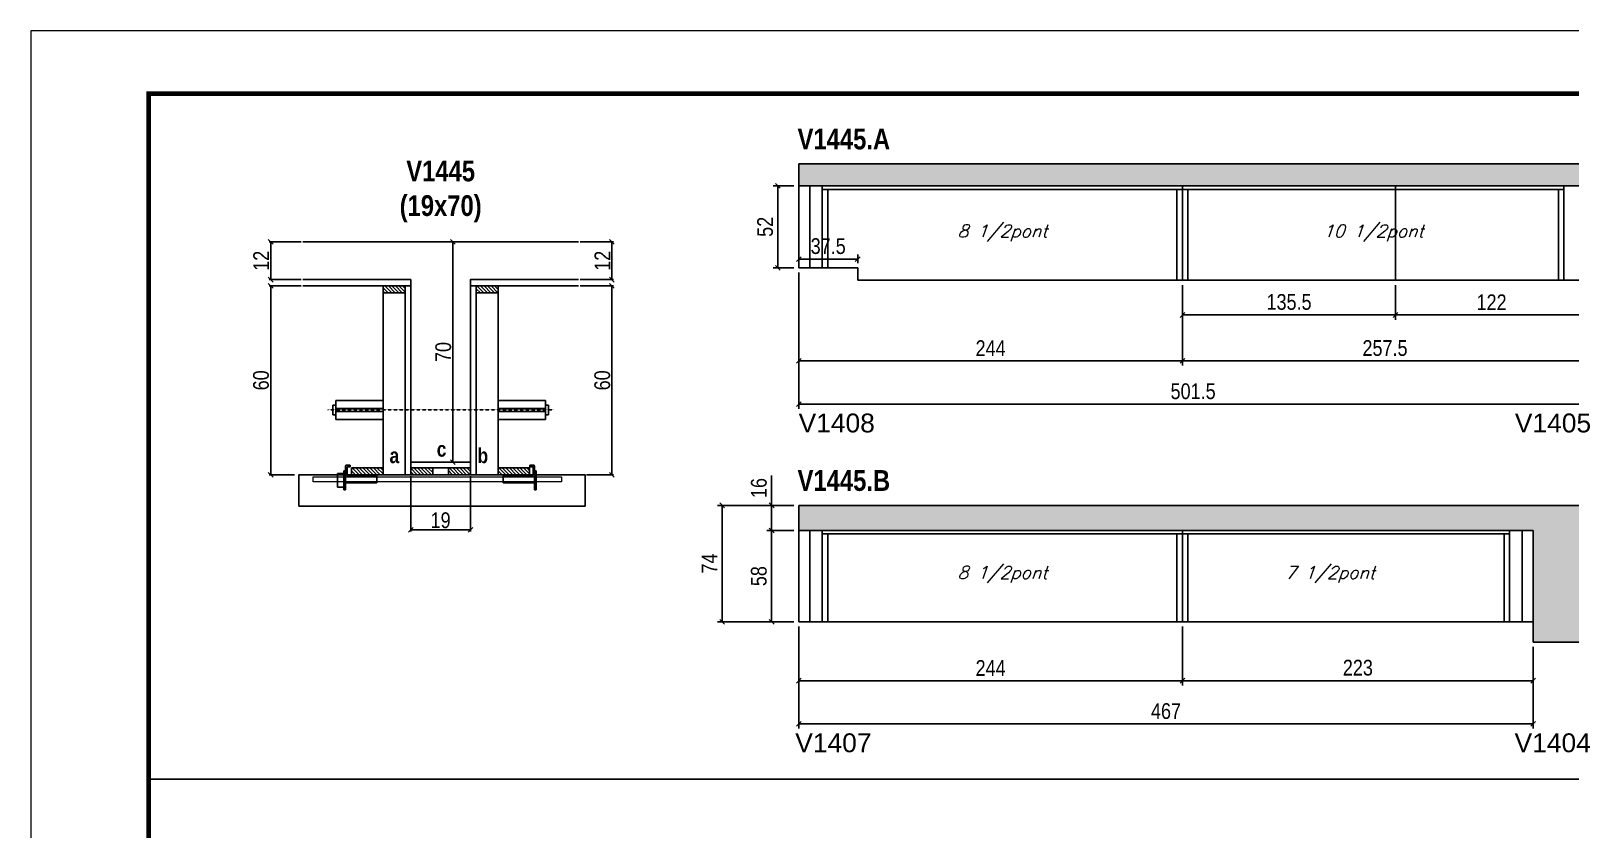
# Model space of a CAD drawing. Extents: x 3309 to 9563, y -2522 to 14608.
# Drawn here: x 3309 to 4288, y 4912 to 5419 of the extents above; entities that cross this region are included whole.
import ezdxf

# ---------------------------------------------------------------- set-up
doc = ezdxf.new("R2010")
doc.units = 0
doc.linetypes.add('DASHED', pattern=[0.75, 0.5, -0.25])
doc.linetypes.add('HIDDEN', pattern=[0.375, 0.25, -0.125])
for name, color, linetype in [('5', 5, 'Continuous'), ('barrote', 251, 'Continuous'), ('COTA', 241, 'Continuous'), ('detalhes', 4, 'Continuous'), ('NOMENCLATURA', 7, 'Continuous'), ('Painéis', 200, 'Continuous'), ('presilha', 1, 'Continuous'), ('SARR_2.2x10', 60, 'Continuous'), ('SARR_2.2x7', 40, 'Continuous'), ('SARR_3.5x7', 81, 'Continuous'), ('TENSOR', 3, 'Continuous'), ('texto', 7, 'Continuous')]:
    doc.layers.add(name, color=color, linetype=linetype)
for name, color, linetype, lineweight in [('CONCRETO', 251, 'Continuous', 25), ('Folhas', 255, 'Continuous', 9), ('SARRAFO DE PRESSAO', 251, 'DASHED', 9), ('SCO-___-LAJ', 2, 'Continuous', 0)]:
    doc.layers.add(name, color=color, linetype=linetype, lineweight=lineweight)
doc.styles.add('COTA TECNICA', font='techl___.ttf', dxfattribs={"height": 10})
doc.styles.add('COTA TECNICA 2X', font='techl___.ttf', dxfattribs={"height": 10})
doc.styles.add('Romans', font='romans.shx')
doc.styles.get("Standard").update_dxf_attribs({"font": 'arial.ttf'})
doc.styles.add('TECNICA', font='techb___.ttf', dxfattribs={"height": 10})
doc.dimstyles.new('PAINEL', dxfattribs={"dimtxt": 10, "dimasz": 3, "dimexe": 3, "dimexo": 3, "dimgap": 3, "dimtad": 1, "dimdec": 1, "dimzin": 12, "dimdsep": 46, "dimtxsty": 'COTA TECNICA', "dimblk1": 'OBLIQUE', "dimblk2": 'OBLIQUE', "dimsah": 1, "dimcen": 0.9, "dimclrd": 4, "dimclre": 4, "dimclrt": 240, "dimadec": 1, "dimazin": 3, "dimtfac": 1, "dimtdec": 1, "dimtmove": 0, "dimatfit": 3, "dimfxl": 1, "dimtolj": 1, "dimtzin": 12, "dimarcsym": 0})
doc.dimstyles.new('SECAO', dxfattribs={"dimscale": 0.333333, "dimtxt": 5, "dimasz": 9, "dimexe": 3, "dimexo": 3, "dimgap": 3, "dimtad": 1, "dimdec": 1, "dimlfac": 0.5, "dimzin": 12, "dimdsep": 46, "dimtxsty": 'COTA TECNICA 2X', "dimblk1": 'OBLIQUE', "dimblk2": 'OBLIQUE', "dimsah": 1, "dimcen": 0.9, "dimclrd": 4, "dimclre": 4, "dimclrt": 240, "dimadec": 1, "dimazin": 3, "dimtfac": 1, "dimtdec": 1, "dimtmove": 0, "dimatfit": 3, "dimfxl": 1, "dimtolj": 1, "dimtzin": 12, "dimarcsym": 0})
pattern_1 = [(135, (36786.4629, -118375.1208), (-1.122532015, -1.122532015), [])]

# ---------------------------------------------------------------- blocks, each defined once
blk = doc.blocks.new('9999999999')
at = {"layer": 'Folhas'}
blk.add_lwpolyline([(98138.98, 34190.21), (99623.98, 34190.21), (99623.98, 35240.21), (98138.98, 35240.21)], close=True, dxfattribs=at)
at = {"layer": 'Folhas', "color": 30, "const_width": 3}
blk.add_lwpolyline([(98213.98, 34230.21), (99583.98, 34230.21), (99583.98, 35200.21), (98213.98, 35200.21)], close=True, dxfattribs=at)
blk = doc.blocks.new('_Oblique')
at = {"color": 0, "linetype": 'ByBlock', "lineweight": -2}
blk.add_line((-0.5, -0.5), (0.5, 0.5), dxfattribs=at)
blk = doc.blocks.new('*D2628')
at = {"layer": 'COTA', "color": 4, "lineweight": -2, "transparency": 16777216}
for p, q in [((3550.92, 5136.05), (3550.92, 5100.96)), ((3588.92, 5136.05), (3588.92, 5100.96)), ((3588.92, 5101.96), (3550.92, 5101.96))]:
    blk.add_line(p, q, dxfattribs=at)
at = {"layer": 'Defpoints', "color": 0, "transparency": 16777216}
for p in [(3550.92, 5137.05), (3588.92, 5137.05), (3550.92, 5101.96)]:
    blk.add_point(p, dxfattribs=at)
at = {"layer": 'COTA', "color": 4, "lineweight": -2, "transparency": 16777216, "xscale": 3, "yscale": 3, "zscale": 3, "rotation": 180}
blk.add_blockref('_Oblique', (3550.92, 5101.96), dxfattribs=at)
at = {"layer": 'COTA', "color": 4, "lineweight": -2, "transparency": 16777216, "xscale": 3, "yscale": 3, "zscale": 3}
blk.add_blockref('_Oblique', (3588.92, 5101.96), dxfattribs=at)
at = {"layer": 'COTA', "color": 240, "transparency": 16777216, "insert": (3569.92, 5108.05), "char_height": 10, "attachment_point": 5, "style": 'COTA TECNICA 2X'}
blk.add_mtext('\\A1;19', dxfattribs=at)
blk = doc.blocks.new('PRESILHA METÁLICA 1')
at = {"layer": 'presilha'}
for p, q in [((6, 15.5), (7.5, 15.5)), ((6, -2.5), (6, 15.5)), ((7.5, 10.6), (7.5, 19.9)), ((7.5, 15.5), (7.5, -2.5)), ((12, 21), (8.6, 21)), ((9, 11.6), (9, 18.9)), ((12, 19.5), (9.6, 19.5)), ((12, 21), (12, 19.5)), ((0, 13), (6, 13)), ((0, 13), (0, 0)), ((6, 0), (0, 0)), ((6, 13), (6, 0)), ((37.5, 4.1), (7.5, 4.1)), ((37.5, 11), (9.6, 11)), ((37.5, 11), (37.5, 4.1)), ((7.5, -2.5), (6, -2.5))]:
    blk.add_line(p, q, dxfattribs=at)
for centre, radius, start, end in [((8.6, 19.9), 1.14, 90, 180), ((9.6, 18.9), 0.57, 90, 180), ((9.6, 11.6), 0.57, 180, 270)]:
    blk.add_arc(centre, radius, start, end, dxfattribs=at)
blk = doc.blocks.new('PRESILHA METÁLICA 2')
at = {"layer": 'presilha'}
for p, q in [((-5.2, 23.5), (-5.2, 22)), ((-5.2, 23.5), (-1.9, 23.5)), ((-5.2, 22), (-2.8, 22)), ((-2.2, 14.1), (-2.2, 21.4)), ((0.8, 18), (-0.8, 18)), ((-0.8, 18), (-0.8, 0)), ((-0.8, 14.6), (-0.8, 22.4)), ((0.8, 0), (0.8, 18)), ((-30.8, 13.5), (-30.8, 6.6)), ((-30.8, 13.5), (-2.8, 13.5)), ((-30.8, 6.6), (-0.8, 6.6)), ((-0.8, 0), (0.8, 0))]:
    blk.add_line(p, q, dxfattribs=at)
for centre, radius, start, end in [((-2.8, 21.4), 0.57, 0, 90), ((-1.9, 22.4), 1.14, 0, 90), ((-2.8, 14.1), 0.57, 270, 0)]:
    blk.add_arc(centre, radius, start, end, dxfattribs=at)
blk = doc.blocks.new('*D2629')
at = {"layer": 'COTA', "color": 4, "lineweight": -2, "transparency": 16777216}
for p, q in [((3481.23, 5257.05), (3460.88, 5257.05)), ((3461.88, 5257.05), (3461.88, 5137.05)), ((3477.11, 5137.05), (3460.88, 5137.05))]:
    blk.add_line(p, q, dxfattribs=at)
at = {"layer": 'Defpoints', "color": 0, "transparency": 16777216}
for p in [(3482.23, 5257.05), (3461.88, 5137.05), (3478.11, 5137.05)]:
    blk.add_point(p, dxfattribs=at)
at = {"layer": 'COTA', "color": 4, "lineweight": -2, "transparency": 16777216, "xscale": 3, "yscale": 3, "zscale": 3}
for p, rotation in [((3461.88, 5257.05), 90), ((3461.88, 5137.05), 270)]:
    blk.add_blockref('_Oblique', p, dxfattribs=dict(at, rotation=rotation))
at = {"layer": 'COTA', "color": 240, "transparency": 16777216, "insert": (3455.77, 5197.05), "char_height": 10, "attachment_point": 5, "rotation": 90, "style": 'COTA TECNICA 2X'}
blk.add_mtext('\\A1;60', dxfattribs=at)
blk = doc.blocks.new('*D2630')
at = {"layer": 'COTA', "color": 4, "lineweight": -2, "transparency": 16777216}
for p, q in [((3658.62, 5257.05), (3679.84, 5257.05)), ((3678.84, 5257.05), (3678.84, 5137.05)), ((3662.74, 5137.05), (3679.84, 5137.05))]:
    blk.add_line(p, q, dxfattribs=at)
at = {"layer": 'Defpoints', "color": 0, "transparency": 16777216}
for p in [(3657.62, 5257.05), (3661.74, 5137.05), (3678.84, 5137.05)]:
    blk.add_point(p, dxfattribs=at)
at = {"layer": 'COTA', "color": 4, "lineweight": -2, "transparency": 16777216, "xscale": 3, "yscale": 3, "zscale": 3}
for p, rotation in [((3678.84, 5257.05), 90), ((3678.84, 5137.05), 270)]:
    blk.add_blockref('_Oblique', p, dxfattribs=dict(at, rotation=rotation))
at = {"layer": 'COTA', "color": 240, "transparency": 16777216, "insert": (3672.74, 5197.05), "char_height": 10, "attachment_point": 5, "rotation": 90, "style": 'COTA TECNICA 2X'}
blk.add_mtext('\\A1;60', dxfattribs=at)
blk = doc.blocks.new('*D2631')
at = {"layer": 'COTA', "color": 4, "lineweight": -2, "transparency": 16777216}
for p, q in [((3587.92, 5285.05), (3576.75, 5285.05)), ((3577.75, 5145.05), (3577.75, 5285.05)), ((3587.92, 5145.05), (3576.75, 5145.05))]:
    blk.add_line(p, q, dxfattribs=at)
at = {"layer": 'Defpoints', "color": 0, "transparency": 16777216}
for p in [(3577.75, 5285.05), (3588.92, 5285.05), (3588.92, 5145.05)]:
    blk.add_point(p, dxfattribs=at)
at = {"layer": 'COTA', "color": 4, "lineweight": -2, "transparency": 16777216, "xscale": 3, "yscale": 3, "zscale": 3}
for p, rotation in [((3577.75, 5285.05), 90), ((3577.75, 5145.05), 270)]:
    blk.add_blockref('_Oblique', p, dxfattribs=dict(at, rotation=rotation))
at = {"layer": 'COTA', "color": 240, "transparency": 16777216, "insert": (3571.65, 5215.05), "char_height": 10, "attachment_point": 5, "rotation": 90, "style": 'COTA TECNICA 2X'}
blk.add_mtext('\\A1;70', dxfattribs=at)
blk = doc.blocks.new('*D2632')
at = {"layer": 'COTA', "color": 4, "lineweight": -2, "transparency": 16777216}
for p, q in [((3658.62, 5285.05), (3679.84, 5285.05)), ((3678.84, 5261.05), (3678.84, 5285.05)), ((3658.62, 5261.05), (3679.84, 5261.05))]:
    blk.add_line(p, q, dxfattribs=at)
at = {"layer": 'Defpoints', "color": 0, "transparency": 16777216}
for p in [(3657.62, 5285.05), (3678.84, 5285.05), (3657.62, 5261.05)]:
    blk.add_point(p, dxfattribs=at)
at = {"layer": 'COTA', "color": 4, "lineweight": -2, "transparency": 16777216, "xscale": 3, "yscale": 3, "zscale": 3}
for p, rotation in [((3678.84, 5285.05), 90), ((3678.84, 5261.05), 270)]:
    blk.add_blockref('_Oblique', p, dxfattribs=dict(at, rotation=rotation))
at = {"layer": 'COTA', "color": 240, "transparency": 16777216, "insert": (3672.78, 5273.05), "char_height": 10, "attachment_point": 5, "rotation": 90, "style": 'COTA TECNICA 2X'}
blk.add_mtext('\\A1;12', dxfattribs=at)
blk = doc.blocks.new('*D2637')
at = {"layer": 'COTA', "color": 4, "lineweight": -2, "transparency": 16777216}
for p, q in [((3481.23, 5285.05), (3460.88, 5285.05)), ((3461.88, 5261.05), (3461.88, 5285.05)), ((3481.23, 5261.05), (3460.88, 5261.05))]:
    blk.add_line(p, q, dxfattribs=at)
at = {"layer": 'Defpoints', "color": 0, "transparency": 16777216}
for p in [(3461.88, 5285.05), (3482.23, 5285.05), (3482.23, 5261.05)]:
    blk.add_point(p, dxfattribs=at)
at = {"layer": 'COTA', "color": 4, "lineweight": -2, "transparency": 16777216, "xscale": 3, "yscale": 3, "zscale": 3}
for p, rotation in [((3461.88, 5285.05), 90), ((3461.88, 5261.05), 270)]:
    blk.add_blockref('_Oblique', p, dxfattribs=dict(at, rotation=rotation))
at = {"layer": 'COTA', "color": 240, "transparency": 16777216, "insert": (3455.82, 5273.05), "char_height": 10, "attachment_point": 5, "rotation": 90, "style": 'COTA TECNICA 2X'}
blk.add_mtext('\\A1;12', dxfattribs=at)
blk = doc.blocks.new('*D2638')
at = {"layer": 'COTA', "color": 4, "lineweight": -2, "transparency": 16777216}
for p, q in [((3797.59, 5265.64), (3797.59, 5178.94)), ((4299.09, 5257.64), (4299.09, 5178.94)), ((3797.59, 5181.94), (4299.09, 5181.94))]:
    blk.add_line(p, q, dxfattribs=at)
at = {"layer": 'Defpoints', "color": 0, "transparency": 16777216}
for p in [(3797.59, 5268.64), (4299.09, 5260.64), (4299.09, 5181.94)]:
    blk.add_point(p, dxfattribs=at)
at = {"layer": 'COTA', "color": 4, "lineweight": -2, "transparency": 16777216, "xscale": 3, "yscale": 3, "zscale": 3, "rotation": 180}
blk.add_blockref('_Oblique', (3797.59, 5181.94), dxfattribs=at)
at = {"layer": 'COTA', "color": 4, "lineweight": -2, "transparency": 16777216, "xscale": 3, "yscale": 3, "zscale": 3}
blk.add_blockref('_Oblique', (4299.09, 5181.94), dxfattribs=at)
at = {"layer": 'COTA', "color": 240, "transparency": 16777216, "insert": (4048.34, 5190.05), "char_height": 10, "attachment_point": 5, "style": 'COTA TECNICA'}
blk.add_mtext('\\A1;501.5', dxfattribs=at)
blk = doc.blocks.new('*D2639')
at = {"layer": 'COTA', "color": 4, "lineweight": -2, "transparency": 16777216}
for p, q in [((3797.59, 5265.64), (3797.59, 5206.42)), ((4041.59, 5257.64), (4041.59, 5206.42)), ((3797.59, 5209.42), (4041.59, 5209.42))]:
    blk.add_line(p, q, dxfattribs=at)
at = {"layer": 'Defpoints', "color": 0, "transparency": 16777216}
for p in [(3797.59, 5268.64), (4041.59, 5260.64), (4041.59, 5209.42)]:
    blk.add_point(p, dxfattribs=at)
at = {"layer": 'COTA', "color": 4, "lineweight": -2, "transparency": 16777216, "xscale": 3, "yscale": 3, "zscale": 3, "rotation": 180}
blk.add_blockref('_Oblique', (3797.59, 5209.42), dxfattribs=at)
at = {"layer": 'COTA', "color": 4, "lineweight": -2, "transparency": 16777216, "xscale": 3, "yscale": 3, "zscale": 3}
blk.add_blockref('_Oblique', (4041.59, 5209.42), dxfattribs=at)
at = {"layer": 'COTA', "color": 240, "transparency": 16777216, "insert": (3919.59, 5217.49), "char_height": 10, "attachment_point": 5, "style": 'COTA TECNICA'}
blk.add_mtext('\\A1;244', dxfattribs=at)
blk = doc.blocks.new('*D2633')
at = {"layer": 'COTA', "color": 4, "lineweight": -2, "transparency": 16777216}
for p, q in [((4041.59, 5257.64), (4041.59, 5206.42)), ((4299.09, 5257.64), (4299.09, 5206.42)), ((4041.59, 5209.42), (4299.09, 5209.42))]:
    blk.add_line(p, q, dxfattribs=at)
at = {"layer": 'Defpoints', "color": 0, "transparency": 16777216}
for p in [(4041.59, 5260.64), (4299.09, 5260.64), (4299.09, 5209.42)]:
    blk.add_point(p, dxfattribs=at)
at = {"layer": 'COTA', "color": 4, "lineweight": -2, "transparency": 16777216, "xscale": 3, "yscale": 3, "zscale": 3, "rotation": 180}
blk.add_blockref('_Oblique', (4041.59, 5209.42), dxfattribs=at)
at = {"layer": 'COTA', "color": 4, "lineweight": -2, "transparency": 16777216, "xscale": 3, "yscale": 3, "zscale": 3}
blk.add_blockref('_Oblique', (4299.09, 5209.42), dxfattribs=at)
at = {"layer": 'COTA', "color": 240, "transparency": 16777216, "insert": (4170.34, 5217.53), "char_height": 10, "attachment_point": 5, "style": 'COTA TECNICA'}
blk.add_mtext('\\A1;257.5', dxfattribs=at)
blk = doc.blocks.new('*D2634')
at = {"layer": 'COTA', "color": 4, "lineweight": -2, "transparency": 16777216}
for p, q in [((3797.59, 5040.57), (3797.59, 4975.63)), ((4264.59, 5027.57), (4264.59, 4975.63)), ((3797.59, 4978.63), (4264.59, 4978.63))]:
    blk.add_line(p, q, dxfattribs=at)
at = {"layer": 'Defpoints', "color": 0, "transparency": 16777216}
for p in [(3797.59, 5043.57), (4264.59, 5030.57), (4264.59, 4978.63)]:
    blk.add_point(p, dxfattribs=at)
at = {"layer": 'COTA', "color": 4, "lineweight": -2, "transparency": 16777216, "xscale": 3, "yscale": 3, "zscale": 3, "rotation": 180}
blk.add_blockref('_Oblique', (3797.59, 4978.63), dxfattribs=at)
at = {"layer": 'COTA', "color": 4, "lineweight": -2, "transparency": 16777216, "xscale": 3, "yscale": 3, "zscale": 3}
blk.add_blockref('_Oblique', (4264.59, 4978.63), dxfattribs=at)
at = {"layer": 'COTA', "color": 240, "transparency": 16777216, "insert": (4031.09, 4986.73), "char_height": 10, "attachment_point": 5, "style": 'COTA TECNICA'}
blk.add_mtext('\\A1;467', dxfattribs=at)
blk = doc.blocks.new('*D2635')
at = {"layer": 'COTA', "color": 4, "lineweight": -2, "transparency": 16777216}
for p, q in [((3797.59, 5040.57), (3797.59, 5003.11)), ((4041.59, 5040.57), (4041.59, 5003.11)), ((3797.59, 5006.11), (4041.59, 5006.11))]:
    blk.add_line(p, q, dxfattribs=at)
at = {"layer": 'Defpoints', "color": 0, "transparency": 16777216}
for p in [(3797.59, 5043.57), (4041.59, 5043.57), (4041.59, 5006.11)]:
    blk.add_point(p, dxfattribs=at)
at = {"layer": 'COTA', "color": 4, "lineweight": -2, "transparency": 16777216, "xscale": 3, "yscale": 3, "zscale": 3, "rotation": 180}
blk.add_blockref('_Oblique', (3797.59, 5006.11), dxfattribs=at)
at = {"layer": 'COTA', "color": 4, "lineweight": -2, "transparency": 16777216, "xscale": 3, "yscale": 3, "zscale": 3}
blk.add_blockref('_Oblique', (4041.59, 5006.11), dxfattribs=at)
at = {"layer": 'COTA', "color": 240, "transparency": 16777216, "insert": (3919.59, 5014.18), "char_height": 10, "attachment_point": 5, "style": 'COTA TECNICA'}
blk.add_mtext('\\A1;244', dxfattribs=at)
blk = doc.blocks.new('*D2636')
at = {"layer": 'COTA', "color": 4, "lineweight": -2, "transparency": 16777216}
for p, q in [((4041.59, 5040.57), (4041.59, 5003.11)), ((4264.59, 5027.57), (4264.59, 5003.11)), ((4041.59, 5006.11), (4264.59, 5006.11))]:
    blk.add_line(p, q, dxfattribs=at)
at = {"layer": 'Defpoints', "color": 0, "transparency": 16777216}
for p in [(4041.59, 5043.57), (4264.59, 5030.57), (4264.59, 5006.11)]:
    blk.add_point(p, dxfattribs=at)
at = {"layer": 'COTA', "color": 4, "lineweight": -2, "transparency": 16777216, "xscale": 3, "yscale": 3, "zscale": 3, "rotation": 180}
blk.add_blockref('_Oblique', (4041.59, 5006.11), dxfattribs=at)
at = {"layer": 'COTA', "color": 4, "lineweight": -2, "transparency": 16777216, "xscale": 3, "yscale": 3, "zscale": 3}
blk.add_blockref('_Oblique', (4264.59, 5006.11), dxfattribs=at)
at = {"layer": 'COTA', "color": 240, "transparency": 16777216, "insert": (4153.09, 5014.33), "char_height": 10, "attachment_point": 5, "style": 'COTA TECNICA'}
blk.add_mtext('\\A1;223', dxfattribs=at)
blk = doc.blocks.new('*D2640')
at = {"layer": 'COTA', "color": 4, "lineweight": -2, "transparency": 16777216}
for p, q in [((3794.59, 5320.64), (3781.37, 5320.64)), ((3784.37, 5268.64), (3784.37, 5320.64)), ((3794.59, 5268.64), (3781.37, 5268.64))]:
    blk.add_line(p, q, dxfattribs=at)
at = {"layer": 'Defpoints', "color": 0, "transparency": 16777216}
for p in [(3784.37, 5320.64), (3797.59, 5320.64), (3797.59, 5268.64)]:
    blk.add_point(p, dxfattribs=at)
at = {"layer": 'COTA', "color": 4, "lineweight": -2, "transparency": 16777216, "xscale": 3, "yscale": 3, "zscale": 3}
for p, rotation in [((3784.37, 5320.64), 90), ((3784.37, 5268.64), 270)]:
    blk.add_blockref('_Oblique', p, dxfattribs=dict(at, rotation=rotation))
at = {"layer": 'COTA', "color": 240, "transparency": 16777216, "insert": (3776.26, 5294.64), "char_height": 10, "attachment_point": 5, "rotation": 90, "style": 'COTA TECNICA'}
blk.add_mtext('\\A1;52', dxfattribs=at)
blk = doc.blocks.new('*D2641')
at = {"layer": 'COTA', "color": 4, "lineweight": -2, "transparency": 16777216}
for p, q in [((3797.59, 5271.64), (3797.59, 5277.09)), ((3835.09, 5271.64), (3835.09, 5277.09)), ((3835.09, 5274.09), (3797.59, 5274.09))]:
    blk.add_line(p, q, dxfattribs=at)
at = {"layer": 'Defpoints', "color": 0, "transparency": 16777216}
for p in [(3797.59, 5274.09), (3797.59, 5268.64), (3835.09, 5268.64)]:
    blk.add_point(p, dxfattribs=at)
at = {"layer": 'COTA', "color": 4, "lineweight": -2, "transparency": 16777216, "xscale": 3, "yscale": 3, "zscale": 3, "rotation": 180}
blk.add_blockref('_Oblique', (3797.59, 5274.09), dxfattribs=at)
at = {"layer": 'COTA', "color": 4, "lineweight": -2, "transparency": 16777216, "xscale": 3, "yscale": 3, "zscale": 3}
blk.add_blockref('_Oblique', (3835.09, 5274.09), dxfattribs=at)
at = {"layer": 'COTA', "color": 240, "transparency": 16777216, "insert": (3816.34, 5282.31), "char_height": 10, "attachment_point": 5, "style": 'COTA TECNICA'}
blk.add_mtext('\\A1;37.5', dxfattribs=at)
blk = doc.blocks.new('*D2642')
at = {"layer": 'COTA', "color": 4, "lineweight": -2, "transparency": 16777216}
for p, q in [((4041.59, 5257.64), (4041.59, 5235.6)), ((4177.09, 5257.64), (4177.09, 5235.6)), ((4041.59, 5238.6), (4177.09, 5238.6))]:
    blk.add_line(p, q, dxfattribs=at)
at = {"layer": 'Defpoints', "color": 0, "transparency": 16777216}
for p in [(4041.59, 5260.64), (4177.09, 5260.64), (4177.09, 5238.6)]:
    blk.add_point(p, dxfattribs=at)
at = {"layer": 'COTA', "color": 4, "lineweight": -2, "transparency": 16777216, "xscale": 3, "yscale": 3, "zscale": 3, "rotation": 180}
blk.add_blockref('_Oblique', (4041.59, 5238.6), dxfattribs=at)
at = {"layer": 'COTA', "color": 4, "lineweight": -2, "transparency": 16777216, "xscale": 3, "yscale": 3, "zscale": 3}
blk.add_blockref('_Oblique', (4177.09, 5238.6), dxfattribs=at)
at = {"layer": 'COTA', "color": 240, "transparency": 16777216, "insert": (4109.34, 5246.82), "char_height": 10, "attachment_point": 5, "style": 'COTA TECNICA'}
blk.add_mtext('\\A1;135.5', dxfattribs=at)
blk = doc.blocks.new('*D2643')
at = {"layer": 'COTA', "color": 4, "lineweight": -2, "transparency": 16777216}
for p, q in [((4177.09, 5257.64), (4177.09, 5235.6)), ((4299.09, 5257.64), (4299.09, 5235.6)), ((4177.09, 5238.6), (4299.09, 5238.6))]:
    blk.add_line(p, q, dxfattribs=at)
at = {"layer": 'Defpoints', "color": 0, "transparency": 16777216}
for p in [(4177.09, 5260.64), (4299.09, 5260.64), (4299.09, 5238.6)]:
    blk.add_point(p, dxfattribs=at)
at = {"layer": 'COTA', "color": 4, "lineweight": -2, "transparency": 16777216, "xscale": 3, "yscale": 3, "zscale": 3, "rotation": 180}
blk.add_blockref('_Oblique', (4177.09, 5238.6), dxfattribs=at)
at = {"layer": 'COTA', "color": 4, "lineweight": -2, "transparency": 16777216, "xscale": 3, "yscale": 3, "zscale": 3}
blk.add_blockref('_Oblique', (4299.09, 5238.6), dxfattribs=at)
at = {"layer": 'COTA', "color": 240, "transparency": 16777216, "insert": (4238.09, 5246.66), "char_height": 10, "attachment_point": 5, "style": 'COTA TECNICA'}
blk.add_mtext('\\A1;122', dxfattribs=at)
blk = doc.blocks.new('*D2648')
at = {"layer": 'COTA', "color": 4, "lineweight": -2, "transparency": 16777216}
for p, q in [((3794.59, 5101.57), (3777.39, 5101.57)), ((3780.39, 5043.57), (3780.39, 5101.57)), ((3794.59, 5043.57), (3777.39, 5043.57))]:
    blk.add_line(p, q, dxfattribs=at)
at = {"layer": 'Defpoints', "color": 0, "transparency": 16777216}
for p in [(3780.39, 5101.57), (3797.59, 5101.57), (3797.59, 5043.57)]:
    blk.add_point(p, dxfattribs=at)
at = {"layer": 'COTA', "color": 4, "lineweight": -2, "transparency": 16777216, "xscale": 3, "yscale": 3, "zscale": 3}
for p, rotation in [((3780.39, 5101.57), 90), ((3780.39, 5043.57), 270)]:
    blk.add_blockref('_Oblique', p, dxfattribs=dict(at, rotation=rotation))
at = {"layer": 'COTA', "color": 240, "transparency": 16777216, "insert": (3772.26, 5072.57), "char_height": 10, "attachment_point": 5, "rotation": 90, "style": 'COTA TECNICA'}
blk.add_mtext('\\A1;58', dxfattribs=at)
blk = doc.blocks.new('*D2649')
at = {"layer": 'COTA', "color": 4, "lineweight": -2, "transparency": 16777216}
for p, q in [((3780.39, 5117.57), (3780.39, 5136.59)), ((3794.59, 5117.57), (3777.39, 5117.57)), ((3780.39, 5101.57), (3780.39, 5117.57)), ((3794.59, 5101.57), (3777.39, 5101.57))]:
    blk.add_line(p, q, dxfattribs=at)
at = {"layer": 'Defpoints', "color": 0, "transparency": 16777216}
for p in [(3780.39, 5117.57), (3797.59, 5117.57), (3797.59, 5101.57)]:
    blk.add_point(p, dxfattribs=at)
at = {"layer": 'COTA', "color": 4, "lineweight": -2, "transparency": 16777216, "xscale": 3, "yscale": 3, "zscale": 3}
for p, rotation in [((3780.39, 5117.57), 90), ((3780.39, 5101.57), 270)]:
    blk.add_blockref('_Oblique', p, dxfattribs=dict(at, rotation=rotation))
at = {"layer": 'COTA', "color": 240, "transparency": 16777216, "insert": (3772.29, 5128.58), "char_height": 10, "attachment_point": 5, "rotation": 90, "style": 'COTA TECNICA'}
blk.add_mtext('\\A1;16', dxfattribs=at)
blk = doc.blocks.new('*D2650')
at = {"layer": 'COTA', "color": 4, "lineweight": -2, "transparency": 16777216}
for p, q in [((3794.59, 5117.57), (3745.92, 5117.57)), ((3748.92, 5043.57), (3748.92, 5117.57)), ((3794.59, 5043.57), (3745.92, 5043.57))]:
    blk.add_line(p, q, dxfattribs=at)
at = {"layer": 'Defpoints', "color": 0, "transparency": 16777216}
for p in [(3748.92, 5117.57), (3797.59, 5117.57), (3797.59, 5043.57)]:
    blk.add_point(p, dxfattribs=at)
at = {"layer": 'COTA', "color": 4, "lineweight": -2, "transparency": 16777216, "xscale": 3, "yscale": 3, "zscale": 3}
for p, rotation in [((3748.92, 5117.57), 90), ((3748.92, 5043.57), 270)]:
    blk.add_blockref('_Oblique', p, dxfattribs=dict(at, rotation=rotation))
at = {"layer": 'COTA', "color": 240, "transparency": 16777216, "insert": (3740.85, 5080.57), "char_height": 10, "attachment_point": 5, "rotation": 90, "style": 'COTA TECNICA'}
blk.add_mtext('\\A1;74', dxfattribs=at)

msp = doc.modelspace()

# ---------------------------------------------------------------- hatches: boundary and pattern name
at = {"layer": 'COTA'}
h = msp.add_hatch(dxfattribs=at)
h.set_pattern_fill('AR-CONC', color=256, scale=0.03)
h.set_pattern_definition([(50, (-3191.81, -6882.8264), (5.46554, -0.4781726), [0.5715, -6.2865]), (355, (-3191.81, -6882.8264), (-1.0573026, 5.7317054), [0.4572, -5.0292175]), (100.451445, (-3191.3546, -6882.8663), (4.4082374, 5.2535326), [0.4857003, -5.3427073]), (46.1842, (-3191.81, -6881.3024), (8.1323712, -1.2612698), [0.85725, -9.42975]), (96.63556, (-3191.132, -6881.4075), (7.122124, 7.4227837), [0.7285507, -8.0140682]), (351.18415, (-3191.81, -6881.3024), (7.122124, 7.4227837), [0.685799, -7.543792]), (21, (-3191.048, -6881.6834), (4.5484317, -3.067956), [0.5715, -6.2865]), (326, (-3191.048, -6881.6834), (1.8540609, 5.525639), [0.4572, -5.0292]), (71.451445, (-3190.669, -6881.939), (6.4024926, 2.457683), [0.4857003, -5.3426981]), (37.5, (-3191.81, -6882.8264), (0.0926581, 2.53665117), [0, -4.96824, 0, -5.1054, 0, -5.04825]), (7.5, (-3191.81, -6882.8264), (2.0045899, 3.00541724), [0, -2.91084, 0, -4.85394, 0, -1.92405]), (327.5, (-3193.5093, -6882.8264), (4.06771786, -0.17186232), [0, -1.905, 0, -5.9436, 0, -7.8867]), (317.5, (-3194.2713, -6882.8264), (4.4438754, 0.7627947), [0, -2.4765, 0, -3.94716, 0, -5.6007])])
h.paths.add_polyline_path([(4299.09, 5320.64), (4299.09, 5334.64), (3797.59, 5334.64), (3797.59, 5320.64)])
h = msp.add_hatch(dxfattribs=at)
h.set_pattern_fill('AR-CONC', color=256, scale=0.03)
h.paths.add_polyline_path([(4294.59, 5100.57), (4378.09, 5100.57), (4378.09, 5117.57), (3797.59, 5117.57), (3797.59, 5101.57), (4264.59, 5101.57), (4264.59, 5043.57), (4264.59, 5030.57), (4294.59, 5030.57)])
at = {"layer": 'SARR_2.2x10'}
h = msp.add_hatch(dxfattribs=at)
h.set_pattern_fill('ANSI31', color=256, scale=0.5, angle=90)
h.set_pattern_definition([(135, (36706.8629, -118375.1208), (-1.122532015, -1.122532015), [])])
h.paths.add_polyline_path([(3513.32, 5141.45), (3513.32, 5137.05), (3533.32, 5137.05), (3533.32, 5141.45)])
h = msp.add_hatch(dxfattribs=at)
h.set_pattern_fill('ANSI31', color=256, scale=0.5, angle=90)
h.set_pattern_definition([(135, (36800.0629, -118375.1208), (-1.122532015, -1.122532015), [])])
h.paths.add_polyline_path([(3606.52, 5141.45), (3606.52, 5137.05), (3626.52, 5137.05), (3626.52, 5141.45)])
at = {"layer": 'SARR_2.2x7'}
h = msp.add_hatch(dxfattribs=at)
h.set_pattern_fill('ANSI31', color=256, scale=0.5, angle=90)
h.set_pattern_definition([(135, (36720.8629, -118259.5208), (-1.122532015, -1.122532015), [])])
h.paths.add_polyline_path([(3547.32, 5257.05), (3547.32, 5252.65), (3533.32, 5252.65), (3533.32, 5257.05)])
h = msp.add_hatch(dxfattribs=at)
h.set_pattern_fill('ANSI31', color=256, scale=0.5, angle=90)
h.set_pattern_definition([(135, (36700.8629, -118259.5208), (-1.122532015, -1.122532015), [])])
h.paths.add_polyline_path([(3592.52, 5257.05), (3592.52, 5252.65), (3606.52, 5252.65), (3606.52, 5257.05)])
h = msp.add_hatch(dxfattribs=at)
h.set_pattern_fill('ANSI31', color=256, scale=0.5, angle=90)
h.set_pattern_definition(pattern_1)
h.paths.add_polyline_path([(3564.92, 5137.05), (3564.92, 5141.45), (3550.92, 5141.45), (3550.92, 5137.05)])
h = msp.add_hatch(dxfattribs=at)
h.set_pattern_fill('ANSI31', color=256, scale=0.5, angle=90)
h.set_pattern_definition(pattern_1)
h.paths.add_polyline_path([(3574.92, 5141.45), (3574.92, 5137.05), (3588.92, 5137.05), (3588.92, 5141.45)])

# ---------------------------------------------------------------- linework, layer by layer
at = {"ltscale": 3}
for p, q in [((3501.32, 5181.22), (3501.32, 5175.22)), ((3503.32, 5181.22), (3501.32, 5181.22)), ((3503.32, 5184.22), (3503.32, 5172.22)), ((3503.32, 5184.22), (3533.32, 5184.22)), ((3533.32, 5179.22), (3503.32, 5179.22)), ((3636.52, 5184.22), (3606.52, 5184.22)), ((3606.52, 5179.22), (3636.52, 5179.22)), ((3636.52, 5184.22), (3636.52, 5172.22)), ((3638.52, 5181.22), (3636.52, 5181.22)), ((3638.52, 5181.22), (3638.52, 5175.22)), ((3503.32, 5175.22), (3501.32, 5175.22)), ((3533.32, 5177.22), (3503.32, 5177.22)), ((3503.32, 5172.22), (3533.32, 5172.22)), ((3606.52, 5177.22), (3636.52, 5177.22)), ((3636.52, 5172.22), (3606.52, 5172.22)), ((3636.52, 5175.22), (3638.52, 5175.22))]:
    msp.add_line(p, q, dxfattribs=at)
at = {"layer": 'barrote'}
msp.add_lwpolyline([(3479.87, 5117.05), (3661.79, 5117.05), (3661.79, 5137.05), (3479.87, 5137.05)], close=True, dxfattribs=at)
at = {"layer": 'CONCRETO', "linetype": 'Continuous'}
msp.add_line((3657.62, 5285.05), (3482.23, 5285.05), dxfattribs=at)
at = {"layer": 'COTA'}
for p, q in [((3797.59, 5334.64), (3797.59, 5320.64)), ((3797.59, 5334.64), (4299.09, 5334.64)), ((3797.59, 5117.57), (3797.59, 5101.57)), ((3797.59, 5117.57), (4378.09, 5117.57)), ((4264.59, 5030.57), (4264.59, 5043.57)), ((4294.59, 5030.57), (4264.59, 5030.57)), ((3384.37, 4943.51), (4754.37, 4943.51))]:
    msp.add_line(p, q, dxfattribs=at)
at = {"layer": 'detalhes', "color": 250}
msp.add_line((3479.87, 5117.05), (3479.87, 5137.05), dxfattribs=at)
at = {"layer": 'Painéis', "linetype": 'ByBlock'}
for p, q in [((4299.09, 5320.64), (3797.59, 5320.64)), ((3797.59, 5320.64), (3797.59, 5268.64)), ((4041.59, 5320.64), (4041.59, 5260.64)), ((4177.09, 5260.64), (4177.09, 5320.64)), ((3835.09, 5268.64), (3797.59, 5268.64)), ((3835.09, 5268.64), (3835.09, 5260.64)), ((3835.09, 5260.64), (4299.09, 5260.64)), ((4264.59, 5101.57), (3797.59, 5101.57)), ((3797.59, 5101.57), (3797.59, 5043.57)), ((4041.59, 5101.57), (4041.59, 5043.57)), ((4264.59, 5043.57), (4264.59, 5101.57)), ((3797.59, 5043.57), (4264.59, 5043.57))]:
    msp.add_line(p, q, dxfattribs=at)
at = {"layer": 'Painéis', "linetype": 'Continuous', "elevation": 0}
for points in [[(3482.23, 5257.05), (3550.92, 5257.05), (3550.92, 5261.05), (3482.23, 5261.05)], [(3657.62, 5257.05), (3588.92, 5257.05), (3588.92, 5261.05), (3657.62, 5261.05)]]:
    msp.add_lwpolyline(points, dxfattribs=at)
at = {"layer": 'Painéis', "linetype": 'Continuous'}
for points in [[(3547.32, 5137.05), (3547.32, 5257.05), (3550.92, 5257.05), (3550.92, 5137.05)], [(3592.52, 5137.05), (3592.52, 5257.05), (3588.92, 5257.05), (3588.92, 5137.05)], [(3588.92, 5145.05), (3550.92, 5145.05), (3550.92, 5141.45), (3588.92, 5141.45)]]:
    msp.add_lwpolyline(points, close=True, dxfattribs=at)
at = {"layer": 'SARR_2.2x10'}
for points in [[(3513.32, 5141.45), (3533.32, 5141.45), (3533.32, 5137.05), (3513.32, 5137.05)], [(3606.52, 5141.45), (3626.52, 5141.45), (3626.52, 5137.05), (3606.52, 5137.05)]]:
    msp.add_lwpolyline(points, close=True, dxfattribs=at)
at = {"layer": 'SARR_2.2x7', "linetype": 'Continuous'}
for p, q in [((3804.59, 5268.64), (3804.59, 5320.64)), ((3812.59, 5318.44), (4041.59, 5318.44)), ((4041.59, 5318.44), (4284.09, 5318.44)), ((3804.59, 5043.57), (3804.59, 5101.57)), ((3812.59, 5099.37), (4041.59, 5099.37)), ((4041.59, 5099.37), (4249.59, 5099.37)), ((4257.59, 5043.57), (4257.59, 5101.57))]:
    msp.add_line(p, q, dxfattribs=at)
at = {"layer": 'SARR_2.2x7', "elevation": 0}
for points in [[(3533.32, 5257.05), (3547.32, 5257.05), (3547.32, 5252.65), (3533.32, 5252.65)], [(3606.52, 5257.05), (3592.52, 5257.05), (3592.52, 5252.65), (3606.52, 5252.65)]]:
    msp.add_lwpolyline(points, close=True, dxfattribs=at)
at = {"layer": 'SARR_2.2x7'}
for points in [[(3550.92, 5141.45), (3564.92, 5141.45), (3564.92, 5137.05), (3550.92, 5137.05)], [(3588.92, 5141.45), (3574.92, 5141.45), (3574.92, 5137.05), (3588.92, 5137.05)]]:
    msp.add_lwpolyline(points, close=True, dxfattribs=at)
at = {"layer": 'SARR_3.5x7'}
for p, q in [((3812.59, 5320.64), (3812.59, 5268.64)), ((3816.09, 5318.44), (3816.09, 5268.64)), ((4038.09, 5318.44), (4038.09, 5260.64)), ((4045.09, 5318.44), (4045.09, 5260.64)), ((4280.59, 5318.44), (4280.59, 5260.64)), ((4284.09, 5320.64), (4284.09, 5260.64)), ((3812.59, 5101.57), (3812.59, 5043.57)), ((3816.09, 5099.37), (3816.09, 5043.57)), ((4038.09, 5099.37), (4038.09, 5043.57)), ((4045.09, 5099.37), (4045.09, 5043.57)), ((4246.09, 5099.37), (4246.09, 5043.57)), ((4249.59, 5101.57), (4249.59, 5043.57))]:
    msp.add_line(p, q, dxfattribs=at)
for points in [[(3547.32, 5252.65), (3533.32, 5252.65), (3533.32, 5137.05), (3547.32, 5137.05)], [(3592.52, 5252.65), (3606.52, 5252.65), (3606.52, 5137.05), (3592.52, 5137.05)]]:
    msp.add_lwpolyline(points, close=True, dxfattribs=at)
at = {"layer": 'SCO-___-LAJ', "color": 1}
msp.add_lwpolyline([(3488.87, 5135.72), (3646.71, 5135.72), (3646.71, 5132.52), (3488.87, 5132.52)], close=True, dxfattribs=at)
at = {"layer": 'TENSOR', "linetype": 'HIDDEN', "ltscale": 0.5}
msp.add_line((3498.32, 5178.22), (3641.83, 5178.22), dxfattribs=at)

# ---------------------------------------------------------------- block references
at = {"layer": 'presilha', "xscale": 0.6666666666666666, "yscale": 0.6666666666666666, "zscale": 0.6666666666666666}
for name, p in [('PRESILHA METÁLICA 1', (3504.46, 5129.08)), ('PRESILHA METÁLICA 2', (3630.2, 5127.42))]:
    msp.add_blockref(name, p, dxfattribs=at)
at = {"layer": 'SARRAFO DE PRESSAO', "color": 6, "linetype": 'ByBlock'}
msp.add_blockref('9999999999', (-94829.61, -29820.95), dxfattribs=at)

# ---------------------------------------------------------------- texts
at = {"layer": '5', "linetype": 'Continuous'}
for s, rotation, p in [('V1408', 359.99996, (3797.53, 5163.93)), ('V1405', 359.99996, (4252.91, 5163.93)), ('V1407', 0.00004, (3795.4, 4960.62)), ('V1404', 0.00004, (4252.73, 4960.62))]:
    msp.add_text(s, height=12, rotation=rotation, dxfattribs=at).set_placement(p)
at = {"layer": 'detalhes', "style": 'TECNICA'}
for s, p in [('a', (3537.45, 5144.41)), ('c', (3567.47, 5148.52)), ('b', (3593.42, 5144.4))]:
    msp.add_text(s, height=9.6, dxfattribs=at).set_placement(p)
at = {"layer": 'NOMENCLATURA', "style": 'TECNICA'}
for s, p in [('V1445.A', (3796.87, 5343.83)), ('V1445.B', (3796.87, 5126.76))]:
    msp.add_text(s, height=13.2, dxfattribs=at).set_placement(p)
at = {"layer": 'NOMENCLATURA', "insert": (3569.96, 5336.74), "char_height": 13.2, "attachment_point": 2, "style": 'TECNICA'}
msp.add_mtext_dynamic_manual_height_columns('V1445\\P(19x70)', width=300.2766, gutter_width=1, heights=[0], dxfattribs=at)
at = {"layer": 'texto', "color": 2, "char_height": 8, "attachment_point": 5, "style": 'Romans'}
for s, insert in [('{\\Q19;\\C256;8 1/2pont}', (3927.09, 5290.64)), ('{\\Q19;\\C256;10 1/2pont}', (4162.84, 5290.64)), ('{\\Q19;\\C256;8 1/2pont}', (3927.09, 5073.57)), ('{\\Q19;\\C256;7 1/2pont}', (4135.34, 5073.57))]:
    msp.add_mtext(s, dxfattribs=dict(at, insert=insert))

# ---------------------------------------------------------------- dimensions: what is measured, and where the dimension line sits
at = {"layer": 'COTA'}
for base, p1, p2, angle, dimstyle, picture, middle in [((3784.37, 5320.64), (3797.59, 5268.64), (3797.59, 5320.64), 90, 'PAINEL', '*D2640', (3776.26, 5294.64)), ((3461.88, 5285.05), (3482.23, 5261.05), (3482.23, 5285.05), 90, 'SECAO', '*D2637', (3455.82, 5273.05)), ((3678.84, 5285.05), (3657.62, 5261.05), (3657.62, 5285.05), 90, 'SECAO', '*D2632', (3672.78, 5273.05)), ((4299.09, 5181.94), (3797.59, 5268.64), (4299.09, 5260.64), 180, 'PAINEL', '*D2638', (4048.34, 5190.05)), ((3461.88, 5137.05, 0), (3482.23, 5257.05), (3478.11, 5137.05, 0), 90, 'SECAO', '*D2629', (3455.77, 5197.05, 0)), ((3678.84, 5137.05, 0), (3657.62, 5257.05), (3661.74, 5137.05, 0), 90, 'SECAO', '*D2630', (3672.74, 5197.05, 0)), ((3780.39, 5117.57), (3797.59, 5101.57), (3797.59, 5117.57), 90, 'PAINEL', '*D2649', (3772.29, 5128.58)), ((3748.92, 5117.57), (3797.59, 5043.57), (3797.59, 5117.57), 90, 'PAINEL', '*D2650', (3740.85, 5080.57)), ((3780.39, 5101.57), (3797.59, 5043.57), (3797.59, 5101.57), 90, 'PAINEL', '*D2648', (3772.26, 5072.57)), ((4264.59, 4978.63), (3797.59, 5043.57), (4264.59, 5030.57), 180, 'PAINEL', '*D2634', (4031.09, 4986.73))]:
    dim = msp.add_linear_dim(base=base, p1=p1, p2=p2, angle=angle, dimstyle=dimstyle, dxfattribs=at)
    dim.commit()
    dim.dimension.update_dxf_attribs({"geometry": picture, "text_midpoint": middle})
for base, p1, p2, angle, picture, middle in [((3577.75, 5285.05), (3588.92, 5145.05), (3588.92, 5285.05), 90, '*D2631', (3577.75, 5215.05)), ((3550.92, 5101.96), (3588.92, 5137.05), (3550.92, 5137.05), 180, '*D2628', (3569.92, 5101.96))]:
    dim = msp.add_linear_dim(base=base, p1=p1, p2=p2, angle=angle, dimstyle='SECAO', dxfattribs=at)
    dim.commit()
    dim.dimension.update_dxf_attribs({"geometry": picture, "text_midpoint": middle, "dimtype": 160})
for base, p1, p2, picture, middle in [((3797.59, 5274.09), (3835.09, 5268.64), (3797.59, 5268.64), '*D2641', (3816.34, 5282.31)), ((4041.59, 5209.42), (3797.59, 5268.64), (4041.59, 5260.64), '*D2639', (3919.59, 5217.49)), ((4177.09, 5238.6), (4041.59, 5260.64), (4177.09, 5260.64), '*D2642', (4109.34, 5246.82)), ((4041.59, 5006.11), (3797.59, 5043.57), (4041.59, 5043.57), '*D2635', (3919.59, 5014.18))]:
    dim = msp.add_linear_dim(base=base, p1=p1, p2=p2, dimstyle='PAINEL', dxfattribs=at)
    dim.commit()
    dim.dimension.update_dxf_attribs({"geometry": picture, "text_midpoint": middle})
for base, p1, p2, picture, middle in [((4299.09, 5209.42), (4041.59, 5260.64), (4299.09, 5260.64), '*D2633', (4170.34, 5217.53)), ((4299.09, 5238.6), (4177.09, 5260.64), (4299.09, 5260.64), '*D2643', (4238.09, 5246.66)), ((4264.59, 5006.11), (4041.59, 5043.57), (4264.59, 5030.57), '*D2636', (4153.09, 5014.33))]:
    dim = msp.add_linear_dim(base=base, p1=p1, p2=p2, dimstyle='PAINEL', override={"dimtmove": 1}, dxfattribs=at)
    dim.commit()
    dim.dimension.update_dxf_attribs({"geometry": picture, "text_midpoint": middle})

doc.saveas('drawing.dxf')
